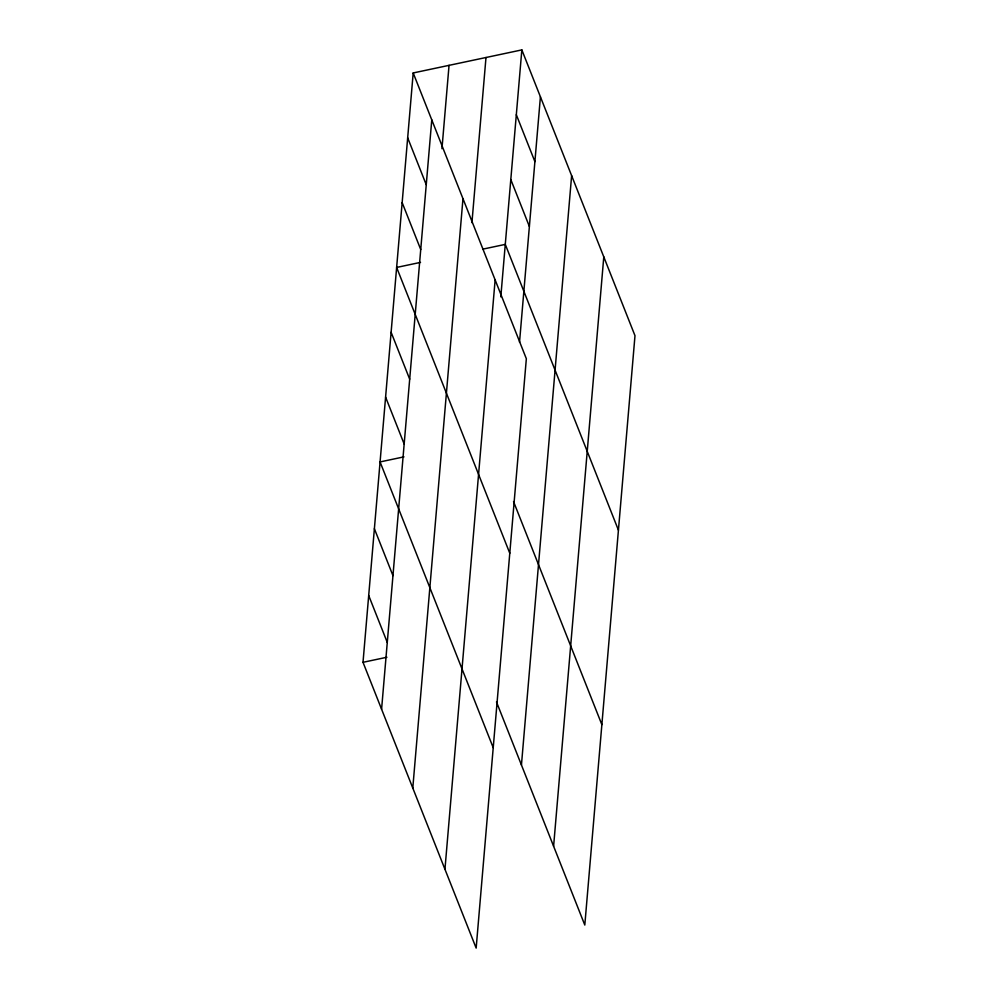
<?xml version="1.0" encoding="UTF-8"?>
<svg xmlns="http://www.w3.org/2000/svg" width="998" height="998" viewBox="0 0 998 998"><rect width="100%" height="100%" fill="white"/><g stroke="black" fill="none" stroke-linecap="round" stroke-linejoin="round"><path stroke-width="1.5" d="M413.197 72.954L526.345 358.731L476.158 948.1L363.01 662.31L413.197 72.954L521.842 49.9L634.99 335.69L584.803 925.046L496.48 701.943M381.585 709.229L431.772 119.872M441.952 148.702L449.05 65.344M412.785 788.058L462.972 198.689M471.929 222.666L485.989 57.51M444.946 869.27L495.133 279.914M500.809 296.868L521.842 49.9M519.521 342.252L540.417 96.818M521.443 765.004L571.629 175.648M553.603 846.217L603.79 256.86M420.532 262.374L396.63 267.439L509.778 553.229M482.87 249.138L505.287 244.385L618.436 530.175M403.978 456.859L380.063 461.924L493.224 747.714M363.01 662.31L386.912 657.245M516.328 114.733L534.903 161.651M510.801 179.565L529.377 226.484M407.671 137.786L426.246 184.705M402.157 202.606L420.732 249.525M513.533 501.557L601.869 724.66M391.116 332.272L409.691 379.19M385.59 397.104L404.165 444.023M374.387 528.728L392.963 575.646M368.699 595.519L387.274 642.438"/></g></svg>
